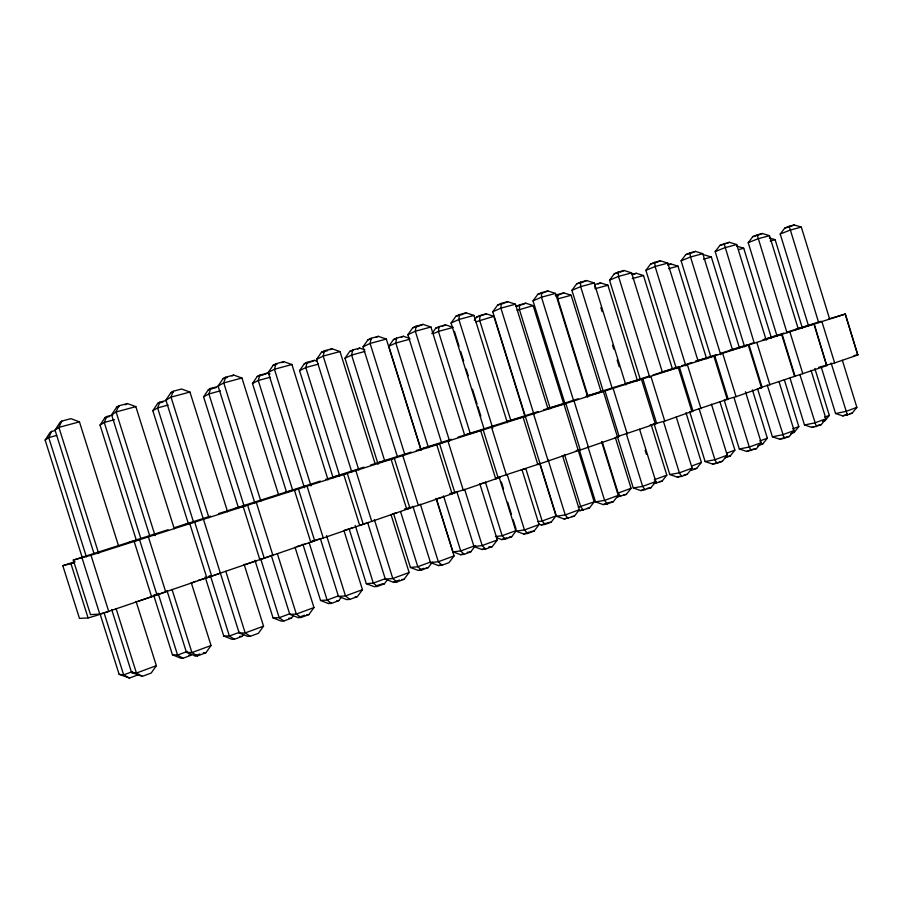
<?xml version="1.0" encoding="UTF-8"?>
<svg xmlns="http://www.w3.org/2000/svg" width="903" height="903" viewBox="0 0 903 903"><rect width="100%" height="100%" fill="white"/><g stroke="black" fill="none" stroke-linecap="round" stroke-linejoin="round"><path stroke-width="1.35" d="M587.774 395.3L557.828 298.882L557.873 294.48L563.788 292.888L571.147 295.247L601.116 391.778M587.706 397.083L555.503 293.407L547.828 290.935L541.597 292.606L541.473 297.2L573.665 400.819M563.653 403.743L533.142 305.609L525.715 303.182L519.597 304.842L519.372 309.357L550.288 408.754M548.031 408.98L515.444 304.221L507.678 301.681L501.233 303.408L500.905 308.137L533.91 414.217M525.117 416.78L493.851 316.31L486.333 313.838L480.012 315.542L479.606 320.193L510.872 420.606M507.351 422.672L473.94 315.418L466.095 312.822L459.413 314.616L458.882 319.481L492.722 428.067M433.53 333.625L438.429 331.412L453.182 327.394L445.597 324.866L439.05 326.626L438.429 331.412L470.282 433.564M464.763 435.494L430.934 327.021L422.999 324.369L416.069 326.22L415.312 331.232L449.581 441.07M818.807 367.295L834.643 362.927L857.794 355.003L845.343 314.052L828.706 318.985M409.804 338.433L403.415 336.277L396.631 338.106L395.796 343.027L428.474 447.651M421.024 450.168L386.315 339.054L378.301 336.334L371.11 338.264L370.106 343.433L404.849 454.581M364.868 349.867L359.71 348.095L352.678 350.003L351.617 355.071L384.712 460.891M375.196 464.029L340.013 351.549L331.92 348.761L324.448 350.759L323.184 356.087L358.83 469.978M317.009 361.256L314.402 360.353L307.11 362.329L305.801 367.555L339.765 475.983M328.037 479.786L291.929 364.519L283.734 361.663L275.979 363.74L274.433 369.237L311.016 485.949M270.042 374L267.401 373.074L259.838 375.117L258.258 380.502L292.696 490.284M278.587 494.799L241.948 378.007L233.663 375.072L225.603 377.228L223.752 382.917L260.888 501.188M218.616 386.27L210.76 388.392L208.898 393.956L244.25 506.493M227.59 511.787L189.946 392.037L181.582 389.012L173.195 391.259L171.028 397.139L208.943 517.712M166.57 400.345L159.775 402.185L157.607 407.93L193.49 521.968M174.279 528.763L135.834 406.632L127.379 403.539L118.632 405.876L116.115 411.96L111.611 414.816L149.661 535.592M112.819 414.895L106.757 416.531L104.263 422.469L100.041 425.099L136.466 540.615M118.744 546.45L79.441 421.848L70.897 418.653L61.788 421.103L58.887 427.39L55.038 430.11L93.935 553.325M55.388 430.438L51.606 431.453L48.739 437.594L45.15 440.088L82.354 557.885M759.513 388.053L826.719 365.647L814.235 323.985L794.121 329.945M45.15 440.088L49.981 432.605L51.606 431.453M55.038 430.11L60.061 422.344L61.788 421.103M100.041 425.099L104.872 417.739L106.757 416.531M111.611 414.816L116.611 407.185L118.632 405.876M188.264 523.334L152.821 410.696L157.63 403.449L159.775 402.185M203.164 518.559L165.915 400.131L170.904 392.624L173.195 391.259M238.527 508.028L203.593 396.835L208.39 389.701L210.76 388.392M254.781 502.858L218.086 386.021L223.075 378.639L225.603 377.228M286.511 491.977L252.479 383.482L257.253 376.472L259.838 375.117M304.424 487.789L268.27 372.454L273.225 365.196L275.979 363.74M333.151 477.822L299.57 370.625L304.334 363.717L307.11 362.329M351.786 471.964L316.547 359.394L321.491 352.26L324.448 350.759M378.12 464.198L344.98 358.231L349.721 351.436L352.678 350.003M397.399 456.704L363.051 346.82L367.961 339.799L371.11 338.264M136.071 601.375L156.354 665.692L151.173 673.062L142.347 676.336L131.567 672.532L111.701 609.581M421.103 449.739L388.787 346.267L393.505 339.573L396.631 338.106M441.759 443.317L407.863 334.708L412.75 327.789L416.069 326.22M431.86 333.625L435.777 328.128L439.05 326.626M166.999 590.607L186.447 652.338L194.935 655.804L197.407 655.928L205.873 652.779L211.042 645.521L191.188 582.446M484.132 429.094L451.071 323.026L455.936 316.208L459.413 314.616M205.15 576.972L223.718 635.983L231.823 639.234L234.362 639.268L242.275 636.344L243.697 634.369M474.267 320.317L476.592 317.077L480.012 315.542M244.092 564.273L263.541 626.163L258.393 633.308L250.255 636.322L247.546 636.31L239.148 632.947L203.457 519.293L90.989 555.243L73.301 560.086L90.526 614.627L99.77 614.063L108.732 611.444L90.989 555.243M562.648 455.992L579.354 509.721L574.398 516.144L564.206 519.033L556.417 516.234L492.767 311.749L497.609 305.045L501.233 303.408M254.951 560.278L273.045 617.889L281.07 621.05L283.824 620.982L291.443 618.171L293.08 615.902M565.109 404.036L533.03 300.857L537.838 294.254L541.597 292.606M271.227 555.232L289.784 614.322L298.092 617.596L301.038 617.505L308.849 614.604L313.973 607.572L295.021 547.162M302.889 544.204L320.542 600.461L328.478 603.543L331.435 603.385L338.76 600.676L341.221 597.323M603.238 391.168L571.926 290.337L576.712 283.835L580.584 282.165L586.611 280.551L594.208 282.966L625.835 384.926M320.407 538.741L338.478 596.409L346.696 599.592L349.845 599.4L357.362 596.612L362.464 589.693L343.998 530.716M349.1 528.74L366.302 583.677L374.158 586.679L377.296 586.431L384.362 583.823L387.624 579.421M640.295 379.362L609.536 280.178L614.288 273.767L618.273 272.063L624.097 270.505L631.603 272.875L662.486 372.533M367.735 522.882L385.344 579.173L393.482 582.266L396.812 581.995L404.047 579.308L409.127 572.491L391.112 514.913M676.347 368.627L645.905 270.336L650.623 264.015L654.72 262.31L660.341 260.798L667.78 263.112L698.132 361.166M393.64 513.83L410.425 567.479L418.202 570.414L421.498 570.098L428.315 567.569L432.368 562.151M436.07 498.354L454.051 555.921L449.005 562.637L442.03 565.222L438.519 565.583L430.483 562.569L412.897 506.29M711.033 357.577L681.11 260.82L685.795 254.59L689.982 252.863L695.434 251.406L702.782 253.675L732.615 350.172M436.634 499.461L453.001 551.868L460.688 554.724L464.142 554.329L470.723 551.902L475.565 545.48M744.625 346.876L715.187 251.598L719.849 245.458L724.116 243.72L729.398 242.309L736.679 244.532L766.229 340.228M456.828 491.582L473.985 546.563L481.931 549.498L485.6 549.069L492.316 546.575L497.339 539.96L479.798 483.715M496.639 537.714L501.707 539.576L505.308 539.114L511.651 536.766L516.471 530.445L502.136 535.716L495.442 536.608M777.178 336.503L748.215 242.67L752.831 236.62L757.188 234.87L762.301 233.493L769.503 235.672L798.162 328.568M499.201 477.427L515.94 531.133L523.796 534L527.612 533.492L534.091 531.088L539.08 524.564L521.968 469.594M538.82 524.033L541.337 524.948L545.051 524.429L551.191 522.16L555.977 515.918L539.712 463.668M808.309 325.125L780.215 234.024L784.809 228.041L789.233 226.281L794.188 224.96L801.311 227.093L829.507 318.578M581.995 509.935L579.636 510.805L589.411 508.028L594.163 501.876L563.935 404.081L845.343 314.052M579.263 449.592L595.506 501.854L603.204 504.585L607.279 503.953L613.318 501.718L618.239 495.375L601.511 441.522M618.961 496.289L616.67 497.124L626.355 494.37L631.084 488.297L615.27 437.357M603.373 391.473L633.285 487.959L640.893 490.622L650.905 487.778L655.804 481.525L639.572 429.207M653.862 483.669L662.113 481.152L666.809 475.17L651.356 425.324M654.009 423.597L669.8 474.526L677.329 477.134L681.607 476.4L687.251 474.301L692.116 468.138L676.257 416.972M691.348 470.35L696.721 468.364L701.394 462.449L685.975 412.694M689.689 411.712L705.119 461.535L712.569 464.074L716.948 463.295L722.4 461.275L727.231 455.191L711.429 404.149M725.041 457.9L730.245 455.97L734.884 450.134L719.928 401.79M724.341 400.582L739.309 448.96L746.679 451.444L756.421 448.656L761.206 442.662L745.46 391.733M757.685 445.822L762.742 443.96L767.336 438.203L752.413 389.893M757.482 388.471L772.415 436.781L779.707 439.219L784.233 438.339L789.357 436.442L794.109 430.528L779.131 382.003M790.565 433.677L794.234 432.323L798.805 426.634L784.312 379.689M790.001 378.064L804.483 424.974L811.707 427.367L816.301 426.453L821.256 424.613L825.985 418.778L811.029 370.309M814.845 368.458L829.326 415.414L824.789 421.024L822.565 421.475M821.109 366.652L835.568 413.54L842.713 415.877L847.375 414.928L852.184 413.156L856.868 407.388L842.364 360.297M724.274 399.984L736.069 396.677L762.143 387.41L748.993 344.833L729.534 350.567M690.321 411.712L728.145 399.036L714.77 355.782L695.682 361.381M650.104 425.053L664.755 421.091L693.019 411.068L679.395 367.081L653.027 374.892M125.314 404.849L127.379 403.539M616.354 436.996L656.684 423.496L642.823 378.775L624.673 384.057M165.915 400.131L171.028 397.139L189.946 392.037M617.584 437.244L619.097 436.352L604.976 390.864L586.058 396.349M152.821 410.696L157.607 407.93L168.116 405.063M231.958 376.02L233.663 375.072M578.405 450.653L618.679 436.759M218.086 386.021L223.752 382.917L241.948 378.007M203.593 396.835L208.898 393.956L220.276 390.852M793.184 330.126L786.558 332.259M281.883 362.634L283.734 361.663M579.128 450.304L537.827 464.548L523.063 417.141L563.935 404.081M268.27 372.454L274.433 369.237L291.929 364.519M264.782 374.429L267.401 373.074M252.479 383.482L258.258 380.502L270.065 377.285M329.922 349.766L331.92 348.761M311.591 361.753L314.402 360.353M316.547 359.394L323.184 356.087L340.013 351.549M299.57 370.625L305.801 367.555L318.443 364.112M376.19 337.361L378.301 336.334M357.712 349.055L359.71 348.095M363.051 346.82L370.106 343.433L386.315 339.054M344.98 358.231L351.617 355.071L364.812 351.47M420.775 325.419L422.999 324.369M401.316 337.259L403.415 336.277M407.863 334.708L415.312 331.232L430.934 327.021M388.787 346.267L395.796 343.027L409.804 339.212M413.98 506.831L359.71 525.523L343.727 474.459L523.063 417.141M463.77 313.894L466.095 312.822M442.289 326.367L445.597 324.866M451.071 323.026L458.882 319.481L473.94 315.418M505.251 302.776L507.678 301.681M486.333 313.838L476.592 317.077M492.767 311.749L500.905 308.137L515.444 304.221M321.129 538.617L259.861 559.713L243.178 506.594L343.727 474.459M475.768 321.886L493.851 316.31M545.31 292.041L547.828 290.935M244.611 564.702L256.226 560.831M519.597 304.842L516.053 306.388L520.929 305.067M522.148 304.74L525.715 303.182M533.03 300.857L541.473 297.2L555.503 293.407M517.103 310.339L533.142 305.609M582.717 282.221L586.611 280.551M191.978 582.83L195.499 581.306M555.435 295.529L557.873 294.48M561.327 293.938L563.788 292.888M571.926 290.337L580.64 286.623L594.208 282.966M74.972 561.677L62.815 565.684L79.464 618.386L88.088 617.945L96.723 615.428L165.746 591.928L148.397 536.89M138.317 601.195L272.164 555.379M620.09 272.209L624.097 270.505M598.102 283.982L600.619 282.921L607.911 285.235L637.563 380.874M609.536 280.178L618.499 276.408L631.603 272.875M656.244 262.513L660.341 260.798M632.393 274.884L636.288 273.27L643.489 275.539L672.238 368.322M645.905 270.336L655.104 266.532L667.78 263.112M691.235 253.133L695.434 251.406M667.836 265.143L670.816 263.924L677.961 266.148L706.631 358.818M681.11 260.82L690.513 256.983L702.782 253.675M727.254 243.178L729.398 242.309M715.187 251.598L724.793 247.738L736.679 244.532M757.933 235.254L762.301 233.493M748.215 242.67L757.989 238.776L769.503 235.672M790.859 226.281L794.188 224.96M780.215 234.024L790.159 230.096L801.311 227.093M659.472 372.905L660.657 372.442M194.935 655.804L199.755 654.02M298.092 617.596L304.582 615.191M393.482 582.266L399.487 580.042M438.519 565.583L440.833 564.725M481.931 549.498L484.166 548.674M523.796 534L528.966 532.081M564.206 519.033L567.942 517.645M603.204 504.585L609.232 502.361M640.893 490.622L643.229 489.765M677.329 477.134L679.587 476.299M712.569 464.074L722.4 461.275M746.679 451.444L750.63 449.987M779.707 439.219L784.809 437.323M811.707 427.367L814.179 426.453M842.713 415.877L847.511 414.105M156.354 665.692L136.432 673.04L131.567 672.532M211.042 645.521L191.921 652.576L186.447 652.338M263.541 626.163L245.187 632.935L239.148 632.947M313.973 607.572L296.331 614.074L289.784 614.322M362.464 589.693L345.499 595.946L338.478 596.409M409.127 572.491L392.794 578.507L385.344 579.173M454.051 555.921L438.327 561.722L430.483 562.569M497.339 539.96L482.179 545.547L473.985 546.563M539.08 524.564L524.462 529.959L515.94 531.133M579.354 509.721L565.244 514.913L556.417 516.234M618.239 495.375L604.615 500.397L595.506 501.854M655.804 481.525L642.643 486.378L633.285 487.959M692.116 468.138L679.383 472.833L669.8 474.526M727.231 455.191L714.916 459.729L705.119 461.535M761.206 442.662L749.298 447.053L739.309 448.96M794.109 430.528L782.574 434.783L772.415 436.781M825.985 418.778L814.799 422.897L804.483 424.974M856.868 407.388L846.032 411.384L835.568 413.54M328.478 603.543L330.916 602.651M376.506 585.81L380.028 584.512M419.331 569.996L423.857 568.326M460.688 554.724L463.307 553.753M501.707 539.576L506.775 537.714M541.337 524.948L546.225 523.142M100.109 614.108L119.128 674.349L129.456 678.04L138.024 674.88M153.826 595.687L172.45 654.788L180.645 658.14L182.948 658.264L191.176 655.228L188.84 655.115M543.493 409.894L578.18 398.776M132.696 671.539L123.666 674.868L119.128 674.349M187.485 651.402L177.575 655.047L172.45 654.788M239.577 632.247L229.362 636.005L223.718 635.983M289.761 613.792L279.185 617.686L273.045 617.889M338.591 595.845L327.123 600.055L320.542 600.461M385.57 578.575L373.3 583.078L366.302 583.677M430.618 562.005L417.796 566.723L410.425 567.479M474.323 545.943L460.722 550.943L453.001 551.868M555.977 515.918L542.139 521.008L537.974 521.618M594.163 501.876L578.326 507.181M602.335 442.177L618.137 493.061L631.084 488.297M654.28 479.775L666.809 475.17M691.687 466.016L701.394 462.449M727.05 453.024L734.884 450.134M759.75 440.991L767.336 438.203M792.676 428.891L798.805 426.634M824.563 417.163L829.326 415.414M500.826 423.484L538.222 411.531M458.047 437.131L499.494 423.902M416.272 450.484L451.387 439.253M370.58 465.056L411.125 452.11M325.565 479.448L363.965 467.167M226.574 511.042L320.407 481.073M174.753 527.578L210.613 516.132M312.066 540.976L323.285 537.996L368.514 522.397M404.555 508.999L418.371 505.443L457.956 491.785M449.683 493.625L463.25 490.081L500.397 477.247M495.454 478.319L540.716 463.453M73.301 560.086L168.06 529.722M218.594 513.581L225.242 511.459M587.718 395.728L615.564 386.834M624.797 383.888L649.167 376.111M661.967 372.025L678.909 366.607M681.517 365.783L685.433 364.53M695.378 361.358L716.643 354.563M729.003 350.612L747.041 344.856M749.614 344.032L753.474 342.801M762.911 339.788L783.996 333.06M794.459 329.719L821.12 321.265M203.457 519.293L243.178 506.594M720.639 353.287L728.236 350.951M686.731 364.112L691.856 362.532M616.873 386.439L623.375 384.43M62.815 565.684L74.667 562.671M562.061 456.026L564.714 455.236M521.245 469.932L525.253 468.747M763.656 339.697L782.133 334.245L795.058 376.145M480.34 483.929L484.38 482.733M436.217 498.941L442.052 497.226M392.274 513.988L396.981 512.599M344.325 530.275L352.621 527.837M296.974 546.484L305.338 544.024M220.411 573.213L206.855 577.852L189.799 523.661M197.881 580.448L205.173 578.315M547.466 408.675L565.809 403.381L580.189 449.671L576.193 450.574M507.509 421.43L525.23 416.351M466.14 434.648L483.173 429.794L498.129 477.755L495.747 478.951L480.701 430.686M423.27 448.328L439.558 443.723L454.807 492.575L452.098 493.896L436.747 444.727M378.808 462.528L394.284 458.193L409.838 507.96L406.79 509.405L391.123 459.311M332.676 477.258L347.271 473.217L363.141 523.943M284.784 492.553L298.396 488.839L314.616 540.547L310.779 542.274L294.446 490.216M104.872 417.739L109.703 416.43M157.63 403.449L163.048 401.982M208.39 389.701L216.212 387.59M257.253 376.472L263.529 374.768M304.334 363.717L310.384 362.08M349.721 351.436L353.22 350.488M393.505 339.573L396.203 338.839M435.777 328.128L439.682 327.067M555.39 295.732L560.108 294.457M56.72 435.427L48.739 437.594L86.417 556.903M114.467 419.692L104.263 422.469L140.699 538.086M557.828 298.882L571.147 295.247M595.021 288.746L607.911 285.235M632.258 278.598L643.489 275.539M668.559 268.71L677.961 266.148M703.539 259.172L711.35 257.05L739.557 348.298M738.677 249.6L743.722 248.223L771.478 338.106M770.225 240.999L775.124 239.667L802.428 328.218M79.441 421.848L58.887 427.39L98.72 553.573M135.834 406.632L116.115 411.96L155.079 535.626M600.619 282.921L594.908 284.468L594.987 287.673M631.852 274.467L636.288 273.27M668.141 264.647L670.816 263.924M116.611 407.185L119.094 406.519M170.904 392.624L173.297 391.992M223.075 378.639L227.082 377.567M273.225 365.196L277.086 364.157M321.491 352.26L327.687 350.601M367.961 339.799L371.551 338.839M412.75 327.789L419.658 325.938M455.936 316.208L462.596 314.425M497.609 305.045L504.032 303.318M537.838 294.254L544.046 292.595M576.712 283.835L581.509 282.549M614.288 273.767L617.765 272.83M650.623 264.015L655.115 262.818M685.795 254.59L689.869 253.495M719.849 245.458L725.109 244.047M752.831 236.62L756.658 235.593M784.809 228.041L789.753 226.721M235.017 508.445L247.569 505.082L264.139 557.817M183.253 524.97L194.664 521.99L211.595 575.798L208.954 576.148M853.967 355.647L857.85 354.653M129.4 542.172L139.536 539.61L156.851 594.535L154.199 594.806M537.319 464.029L539.892 463.453M849.847 413.63L852.184 413.156M817.802 425.302L821.256 424.613M792.044 432.751L794.234 432.323M785.949 437.108L789.357 436.442M759.502 444.581L762.742 443.96M751.951 449.491L756.421 448.656M726.012 456.749L730.245 455.97M693.955 468.86L696.721 468.364M684.034 474.865L687.251 474.301M659.404 481.615L662.113 481.152M646.717 488.467L650.905 487.778M623.713 494.799L626.355 494.37M610.586 502.147L613.318 501.718M586.837 508.423L589.411 508.028M571.757 516.527L574.398 516.144M547.455 522.69L551.191 522.16M530.264 531.607L534.091 531.088M509.247 537.082L511.651 536.766M488.625 547.026L492.316 546.575M467.246 552.309L470.723 551.902M426.103 567.795L428.315 567.569M401.801 579.5L404.047 579.308M381.201 584.083L384.362 583.823M355.24 596.748L357.362 596.612M336.774 600.788L338.76 600.676M306.862 614.672L308.849 614.604M288.655 618.25L291.443 618.171M239.701 636.333L242.275 636.344M203.367 652.677L205.873 652.779M769.356 237.929L775.124 239.667M736.735 246.09L743.722 248.223M704.284 254.872L711.35 257.05M129.456 678.04L123.666 674.868L104.195 613.205M142.347 676.336L136.432 673.04L116.092 608.611M182.948 658.264L177.575 655.047L158.081 593.203M197.407 655.928L191.921 652.576L172.022 589.399M234.362 639.268L229.362 636.005L210.376 575.629M250.255 636.322L245.187 632.935L225.806 571.306M283.824 620.982L279.185 617.686L260.662 558.743M301.038 617.505L296.331 614.074L277.345 553.595M331.435 603.385L327.123 600.055L309.074 542.489M349.845 599.4L345.499 595.946L326.581 535.581M377.296 586.431L373.3 583.078L355.274 525.523M396.812 581.995L392.794 578.507L374.35 519.552M421.498 570.098L417.796 566.723L400.627 511.798M442.03 565.222L438.327 561.722L420.324 504.134M464.142 554.329L460.722 550.943L443.542 495.939M485.6 549.069L482.179 545.547L464.627 489.291M505.308 539.114L502.136 535.716L485.374 481.954M527.612 533.492L524.462 529.959L507.339 474.989M545.051 524.429L542.139 521.008L525.873 468.792M568.145 518.469L565.244 514.913L548.121 459.864M583.473 510.229L580.776 506.797L564.488 454.412M607.279 503.953L604.615 500.397L587.887 446.567M618.137 493.061L620.621 496.492M645.069 489.945L642.643 486.378L626.411 434.095M655.047 480.915L656.56 483.207M681.607 476.4L679.383 472.833L663.536 421.712M716.948 463.295L714.916 459.729L699.136 408.754M751.138 450.62L749.298 447.053L733.981 397.523M784.233 438.339L767.189 384.994M816.301 426.453L799.877 374.519M847.375 414.928L831.132 363.04M134.163 541.439L151.602 596.77M82.06 557.975L99.77 614.063M70.976 563.799L88.088 617.945M307.043 486.186L323.285 537.996M256.294 502.407L272.887 555.255M491.525 427.221L506.493 475.271M454.446 331.424L459.051 346.221M460.733 351.594L463.657 361.008M466.174 369.079L468.273 375.806M472.461 389.249L477.077 404.036M477.913 406.734L480.847 416.148M501.379 482.033L503.479 488.76M507.667 502.203L511.437 514.304M513.118 519.688L516.053 529.102M447.978 441.138L463.25 490.081M402.783 455.586L418.371 505.443M355.838 470.587L371.743 521.403M687.364 364.631L701.01 408.687M685.84 365.817L655.104 266.532L654.72 262.31M678.288 367.532L691.98 411.768M650.871 376.291L664.755 421.091M649.776 377.319L618.499 276.408L618.273 272.063M641.469 379.294L655.42 424.286M600.867 307.573L602.109 311.614M612.55 345.251L613.803 349.28M617.144 360.049L619.221 366.776M645.103 450.179L646.356 454.209M613.103 388.369L627.246 433.937M612.268 388.516L580.64 286.623L580.584 282.165M574.003 400.864L588.417 447.233M533.504 413.8L548.189 461.004M845.219 314.176L857.794 355.003M821.911 321.626L834.643 362.927M818.716 322.755L789.233 226.281M813.942 324.177L826.719 365.647M789.888 331.864L802.835 373.819M787.021 332.857L757.188 234.87M781.648 334.494L794.651 376.619M756.816 342.429L769.988 385.062M754.31 343.275L724.116 243.72M748.316 345.149L761.545 387.951M722.66 353.344L736.069 396.677M720.729 354.698L690.513 256.983L689.982 252.863M713.878 356.154L727.344 399.668"/></g></svg>
